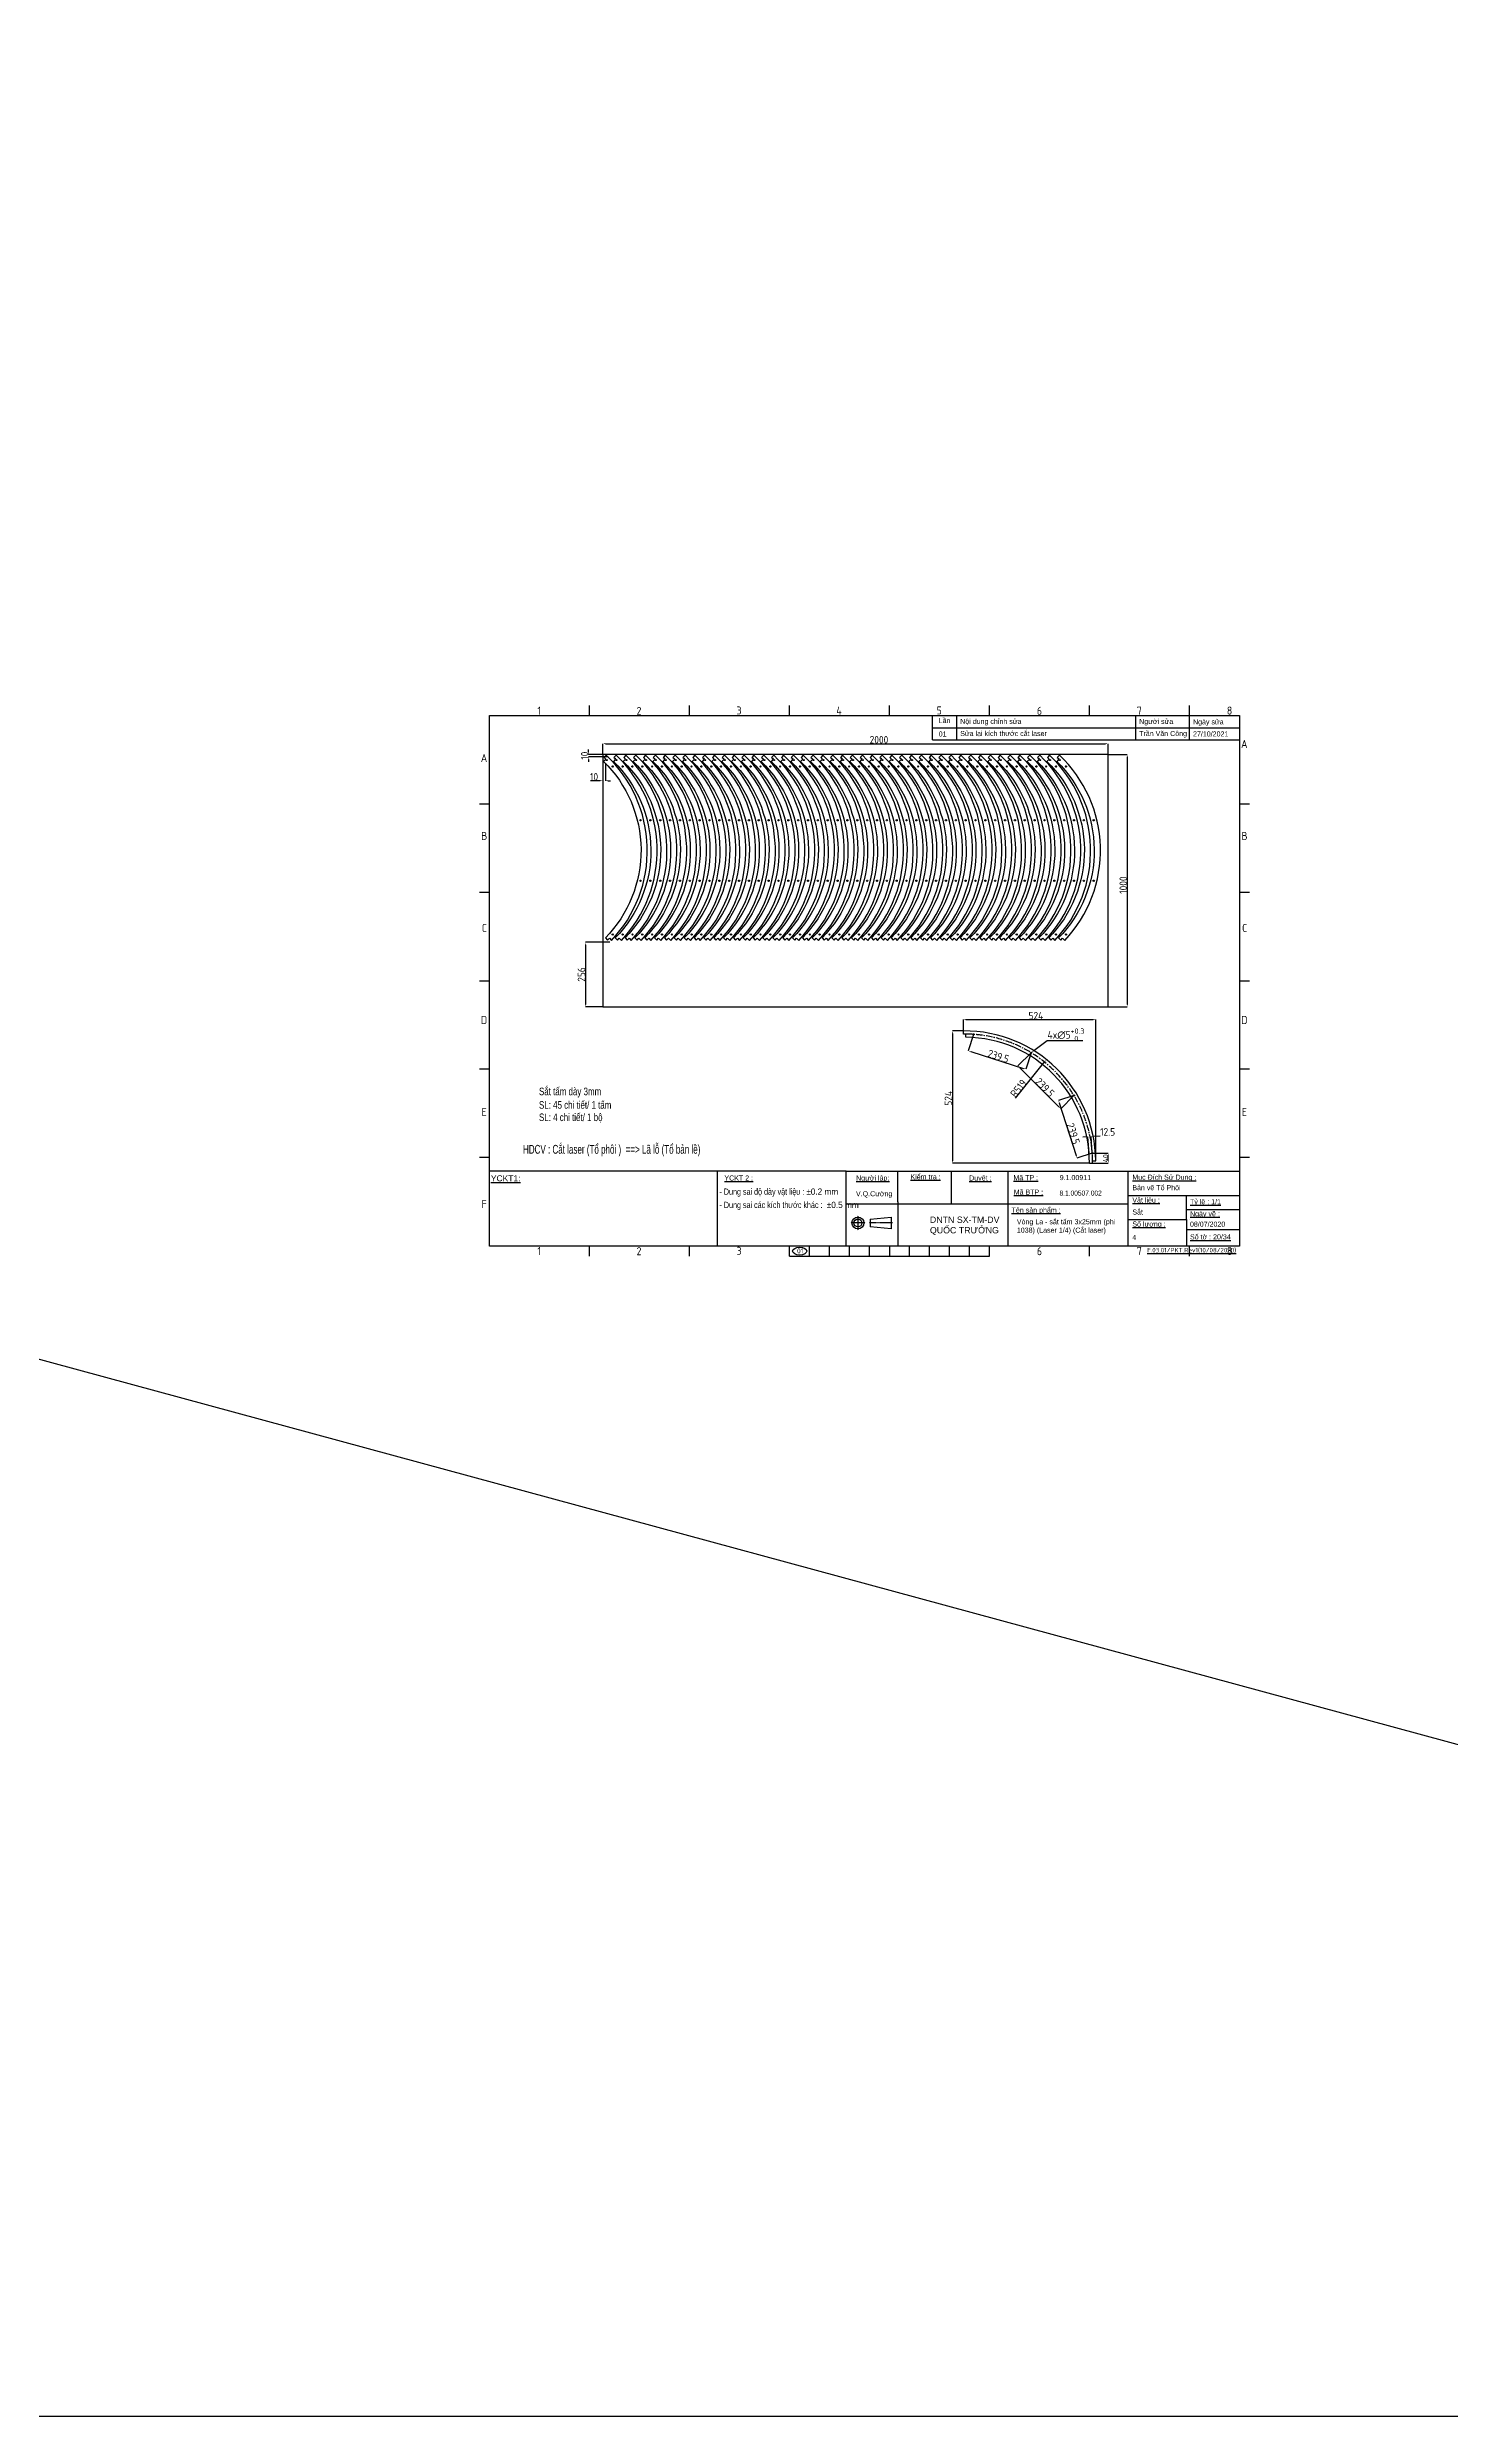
# Model space of a CAD drawing. Header units: millimetres. Extents: x -205945 to -46279, y 28253 to 108078.
# Drawn here: x -82172 to -76621, y 28253 to 37634 of the extents above; entities that cross this region are included whole.
import ezdxf

# ---------------------------------------------------------------- set-up
doc = ezdxf.new("R2010")
doc.units = ezdxf.units.MM
doc.header["$PDMODE"] = 2
for name, pattern in [('CENTER', [2, 1.25, -0.25, 0.25, -0.25]), ('CENTERX2', [4, 2.5, -0.5, 0.5, -0.5]), ('CONTPVMNIL', [0])]:
    doc.linetypes.add(name, pattern=pattern)
doc.layers.get('0').update_dxf_attribs({"linetype": 'CONTPVMNIL'})
doc.layers.get('DEFPOINTS').update_dxf_attribs({"color": 6})
for name, color, linetype in [('CENTER', 1, 'CENTERX2'), ('FRAME050', 6, 'Continuous'), ('MAIN', 7, 'Continuous')]:
    doc.layers.add(name, color=color, linetype=linetype)
doc.styles.add('ISOCP', font='isocp')
doc.styles.add('SLDTEXTSTYLE3', font='TXT', dxfattribs={"width": 0.65, "bigfont": 'bigfont'})
doc.styles.get("Standard").update_dxf_attribs({"font": 'isocp.shx'})
doc.styles.add('style1', font='arial.ttf', dxfattribs={"width": 0.75})
doc.dimstyles.new('Dim20$0', dxfattribs={"dimtxt": 20, "dimasz": 10, "dimexe": 0, "dimexo": 0, "dimgap": 0.6, "dimtad": 1, "dimtoh": 1, "dimdsep": 46, "dimtxsty": 'ISOCP', "dimcen": 0, "dimclrd": 3, "dimclre": 3, "dimclrt": 7, "dimadec": 3, "dimazin": 2, "dimtp": 0.05, "dimtm": 0.05, "dimtfac": 0.7, "dimtofl": 0, "dimtmove": 0, "dimatfit": 3, "dimfxl": 0, "dimtolj": 1, "dimarcsym": 0})
doc.dimstyles.new('Dim20$3', dxfattribs={"dimtxt": 20, "dimasz": 10, "dimexe": 0, "dimexo": 0, "dimgap": 0.6, "dimtad": 1, "dimtoh": 1, "dimdsep": 46, "dimtxsty": 'ISOCP', "dimcen": 0, "dimclrd": 3, "dimclre": 3, "dimclrt": 7, "dimadec": 3, "dimazin": 2, "dimtp": 0.05, "dimtm": 0.05, "dimtfac": 0.7, "dimtofl": 0, "dimtmove": 0, "dimatfit": 3, "dimfxl": 0, "dimtolj": 1, "dimarcsym": 0})
doc.dimstyles.new('Dim20$4', dxfattribs={"dimtxt": 20, "dimasz": 10, "dimexe": 0, "dimexo": 0, "dimgap": 0.6, "dimtad": 1, "dimtoh": 1, "dimdsep": 46, "dimtxsty": 'ISOCP', "dimcen": 0, "dimclrd": 3, "dimclre": 3, "dimclrt": 7, "dimadec": 3, "dimazin": 2, "dimtp": 0.05, "dimtm": 0.05, "dimtfac": 0.7, "dimtofl": 0, "dimtmove": 0, "dimatfit": 3, "dimfxl": 0, "dimtolj": 1, "dimarcsym": 0})

# ---------------------------------------------------------------- blocks, each defined once
blk = doc.blocks.new('ẢERHAEEH')
at = {"layer": 'FRAME050'}
for p, q in [((-261.36, 213.96), (-261.36, 217.92)), ((-221.76, 213.96), (-221.76, 217.92)), ((-182.16, 213.96), (-182.16, 217.92)), ((-142.56, 213.96), (-142.56, 217.92)), ((-102.96, 213.96), (-102.96, 217.92)), ((-63.36, 213.96), (-63.36, 217.92)), ((-23.76, 213.96), (-23.76, 217.92)), ((-300.96, 178.96), (-304.92, 178.96)), ((0, 178.96), (-3.96, 178.96)), ((-300.96, 143.96), (-304.92, 143.96)), ((0, 143.96), (-3.96, 143.96)), ((-304.92, 108.96), (-300.96, 108.96)), ((-3.96, 108.96), (0, 108.96)), ((-300.96, 73.96), (-304.92, 73.96)), ((0, 73.96), (-3.96, 73.96)), ((-300.96, 38.96), (-304.92, 38.96)), ((0, 38.96), (-3.96, 38.96)), ((-261.36, 0), (-261.36, 3.96)), ((-221.76, 0), (-221.76, 3.96)), ((-182.16, 0), (-182.16, 3.96)), ((-182.16, 0), (-102.96, 0)), ((-174.24, 0), (-174.24, 3.96)), ((-166.32, 0), (-166.32, 3.96)), ((-158.4, 0), (-158.4, 3.96)), ((-150.48, 0), (-150.48, 3.96)), ((-142.56, 3.96), (-142.56, 0)), ((-134.64, 0), (-134.64, 3.96)), ((-126.72, 0), (-126.72, 3.96)), ((-118.8, 0), (-118.8, 3.96)), ((-110.88, 0), (-110.88, 3.96)), ((-102.96, 0), (-102.96, 3.96)), ((-63.36, 0), (-63.36, 3.96)), ((-23.76, 0), (-23.76, 3.96))]:
    blk.add_line(p, q, dxfattribs=at)
at = {"layer": 'MAIN', "color": 7, "linetype": 'Continuous'}
blk.add_lwpolyline([(-300.96, 213.96), (-3.96, 213.96), (-3.96, 3.96), (-300.96, 3.96)], close=True, dxfattribs=at)
at = {"layer": 'FRAME050', "style": 'ISOCP'}
for s, p in [('1', (-281.95, 214.36)), ('2', (-242.72, 214.28)), ('3', (-203.13, 214.42)), ('4', (-163.63, 214.36)), ('5', (-123.93, 214.42)), ('6', (-84.25, 214.28)), ('7', (-44.67, 214.36)), ('8', (-9.03, 214.36)), ('A', (-304.37, 195.59)), ('A', (-3.41, 201.17)), ('B', (-304.21, 164.74)), ('B', (-3.25, 164.74)), ('C', (-303.97, 128.3)), ('C', (-3.01, 128.3)), ('D', (-304.3, 91.87)), ('D', (-3.34, 91.87)), ('E', (-304.05, 55.44)), ('E', (-3.09, 55.44)), ('F', (-304.05, 19.01)), ('1', (-281.95, 0.4)), ('2', (-242.72, 0.32)), ('3', (-203.13, 0.46)), ('6', (-84.25, 0.32)), ('7', (-44.67, 0.4)), ('8', (-9.03, 0.4))]:
    blk.add_text(s, height=3.17, dxfattribs=at).set_placement(p)
blk = doc.blocks.new('*D501')
at = {"color": 3, "lineweight": -2, "ltscale": 30, "transparency": 16777216}
for p, q in [((-77973.2, 34834.1), (-77897.4, 34834.1)), ((-77897.4, 34824.1), (-77897.4, 33844.1)), ((-77973.2, 33834.1), (-77897.4, 33834.1))]:
    blk.add_line(p, q, dxfattribs=at)
at = {"color": 3, "ltscale": 30, "transparency": 16777216}
for points in [[(-77899, 34824.1), (-77895.7, 34824.1), (-77897.4, 34834.1)], [(-77899, 33844.1), (-77895.7, 33844.1), (-77897.4, 33834.1)]]:
    blk.add_solid(points, dxfattribs=at)
at = {"layer": 'DEFPOINTS', "color": 0, "ltscale": 30, "transparency": 16777216}
for p in [(-77973.2, 34834.1), (-77973.2, 33834.1), (-77897.4, 33834.1)]:
    blk.add_point(p, dxfattribs=at)
at = {"color": 7, "ltscale": 30, "transparency": 16777216, "insert": (-77913, 34316.7), "char_height": 30, "attachment_point": 5, "rotation": 90, "style": 'ISOCP'}
blk.add_mtext('\\A1;1000', dxfattribs=at)
blk = doc.blocks.new('*D502')
at = {"color": 3, "lineweight": -2, "ltscale": 30, "transparency": 16777216}
for p, q in [((-79973.2, 34834.1), (-79973.2, 34876.6)), ((-79963.2, 34876.6), (-77983.2, 34876.6)), ((-77973.2, 34834.1), (-77973.2, 34876.6))]:
    blk.add_line(p, q, dxfattribs=at)
at = {"color": 3, "ltscale": 30, "transparency": 16777216}
for points in [[(-79963.2, 34878.2), (-79963.2, 34874.9), (-79973.2, 34876.6)], [(-77983.2, 34878.2), (-77983.2, 34874.9), (-77973.2, 34876.6)]]:
    blk.add_solid(points, dxfattribs=at)
at = {"layer": 'DEFPOINTS', "color": 0, "ltscale": 30, "transparency": 16777216}
for p in [(-79973.2, 34834.1), (-77973.2, 34876.6), (-77973.2, 34834.1)]:
    blk.add_point(p, dxfattribs=at)
at = {"color": 7, "ltscale": 30, "transparency": 16777216, "insert": (-78880, 34892.2), "char_height": 30, "attachment_point": 5, "style": 'ISOCP'}
blk.add_mtext('\\A1;2000', dxfattribs=at)
blk = doc.blocks.new('*D538')
at = {"color": 3, "lineweight": -2, "ltscale": 30, "transparency": 16777216}
for p, q in [((-78545.9, 33739.2), (-78545.9, 33784)), ((-78535.9, 33784), (-78031.9, 33784)), ((-78021.9, 33225.3), (-78021.9, 33784))]:
    blk.add_line(p, q, dxfattribs=at)
at = {"color": 3, "ltscale": 30, "transparency": 16777216}
for points in [[(-78535.9, 33785.7), (-78535.9, 33782.3), (-78545.9, 33784)], [(-78031.9, 33785.7), (-78031.9, 33782.3), (-78021.9, 33784)]]:
    blk.add_solid(points, dxfattribs=at)
at = {"layer": 'DEFPOINTS', "color": 0, "ltscale": 30, "transparency": 16777216}
for p in [(-78021.9, 33784), (-78545.9, 33739.2), (-78021.9, 33225.3)]:
    blk.add_point(p, dxfattribs=at)
at = {"color": 7, "ltscale": 30, "transparency": 16777216, "insert": (-78258.9, 33799.6), "char_height": 30, "attachment_point": 5, "style": 'ISOCP'}
blk.add_mtext('\\A1;524', dxfattribs=at)
blk = doc.blocks.new('*D539')
at = {"color": 3, "lineweight": -2, "ltscale": 30, "transparency": 16777216}
for p, q in [((-78545.9, 33739.2), (-78589.5, 33739.2)), ((-78589.5, 33729.2), (-78589.5, 33225.3)), ((-78046.9, 33215.3), (-78589.5, 33215.3))]:
    blk.add_line(p, q, dxfattribs=at)
at = {"color": 3, "ltscale": 30, "transparency": 16777216}
for points in [[(-78591.2, 33729.2), (-78587.8, 33729.2), (-78589.5, 33739.2)], [(-78591.2, 33225.3), (-78587.8, 33225.3), (-78589.5, 33215.3)]]:
    blk.add_solid(points, dxfattribs=at)
at = {"layer": 'DEFPOINTS', "color": 0, "ltscale": 30, "transparency": 16777216}
for p in [(-78545.9, 33739.2), (-78589.5, 33215.3), (-78046.9, 33215.3)]:
    blk.add_point(p, dxfattribs=at)
at = {"color": 7, "ltscale": 30, "transparency": 16777216, "insert": (-78605.1, 33472.2), "char_height": 30, "attachment_point": 5, "rotation": 90, "style": 'ISOCP'}
blk.add_mtext('\\A1;524', dxfattribs=at)
blk = doc.blocks.new('*D540')
at = {"color": 3, "lineweight": -2, "ltscale": 30, "transparency": 16777216}
for p, q in [((-78505.9, 33725.5), (-78526.5, 33660.7)), ((-78517, 33657.7), (-78307.8, 33591.1)), ((-78277.7, 33653), (-78298.3, 33588.1))]:
    blk.add_line(p, q, dxfattribs=at)
at = {"color": 3, "ltscale": 30, "transparency": 16777216}
for points in [[(-78516.5, 33659.2), (-78517.5, 33656.1), (-78526.5, 33660.7)], [(-78307.3, 33592.7), (-78308.3, 33589.5), (-78298.3, 33588.1)]]:
    blk.add_solid(points, dxfattribs=at)
at = {"layer": 'DEFPOINTS', "color": 0, "ltscale": 30, "transparency": 16777216}
for p in [(-78505.9, 33725.5), (-78298.3, 33588.1), (-78277.7, 33653)]:
    blk.add_point(p, dxfattribs=at)
at = {"color": 7, "ltscale": 30, "transparency": 16777216, "insert": (-78407.2, 33639.1), "char_height": 30, "attachment_point": 5, "rotation": 342.36128, "style": 'ISOCP'}
blk.add_mtext('\\A1;239.5', dxfattribs=at)
blk = doc.blocks.new('*D541')
at = {"color": 3, "lineweight": -2, "ltscale": 30, "transparency": 16777216}
for p, q in [((-78277.7, 33653), (-78330, 33600.6)), ((-78323, 33593.5), (-78167.7, 33438.3)), ((-78108.3, 33483.6), (-78160.6, 33431.2))]:
    blk.add_line(p, q, dxfattribs=at)
at = {"color": 3, "ltscale": 30, "transparency": 16777216}
for points in [[(-78321.8, 33594.7), (-78324.1, 33592.3), (-78330, 33600.6)], [(-78166.5, 33439.5), (-78168.9, 33437.1), (-78160.6, 33431.2)]]:
    blk.add_solid(points, dxfattribs=at)
at = {"layer": 'DEFPOINTS', "color": 0, "ltscale": 30, "transparency": 16777216}
for p in [(-78277.7, 33653), (-78160.6, 33431.2), (-78108.3, 33483.6)]:
    blk.add_point(p, dxfattribs=at)
at = {"color": 7, "ltscale": 30, "transparency": 16777216, "insert": (-78223, 33515.7), "char_height": 30, "attachment_point": 5, "rotation": 315.00863, "style": 'ISOCP'}
blk.add_mtext('\\A1;239.5', dxfattribs=at)
blk = doc.blocks.new('*D542')
at = {"color": 3, "lineweight": -2, "ltscale": 30, "transparency": 16777216}
for p, q in [((-78108.3, 33483.6), (-78169.1, 33464.3)), ((-78166.1, 33454.7), (-78099.5, 33245.6)), ((-78035.6, 33255.4), (-78096.5, 33236))]:
    blk.add_line(p, q, dxfattribs=at)
at = {"color": 3, "ltscale": 30, "transparency": 16777216}
for points in [[(-78164.5, 33455.2), (-78167.7, 33454.2), (-78169.1, 33464.3)], [(-78097.9, 33246.1), (-78101.1, 33245.1), (-78096.5, 33236)]]:
    blk.add_solid(points, dxfattribs=at)
at = {"layer": 'DEFPOINTS', "color": 0, "ltscale": 30, "transparency": 16777216}
for p in [(-78108.3, 33483.6), (-78096.5, 33236), (-78035.6, 33255.4)]:
    blk.add_point(p, dxfattribs=at)
at = {"color": 7, "ltscale": 30, "transparency": 16777216, "insert": (-78110.8, 33332.6), "char_height": 30, "attachment_point": 5, "rotation": 287.65597, "style": 'ISOCP'}
blk.add_mtext('\\A1;239.5', dxfattribs=at)
blk = doc.blocks.new('*D527')
at = {"color": 3, "lineweight": -2, "ltscale": 30, "transparency": 16777216}
blk.add_line((-78339.1, 33472.8), (-78223.1, 33617.8), dxfattribs=at)
at = {"color": 3, "ltscale": 30, "transparency": 16777216}
blk.add_solid([(-78224.4, 33618.9), (-78221.8, 33616.8), (-78216.9, 33625.7)], dxfattribs=at)
at = {"layer": 'DEFPOINTS', "color": 0, "ltscale": 30, "transparency": 16777216}
for p in [(-78216.9, 33625.7), (-78540.9, 33220.3)]:
    blk.add_point(p, dxfattribs=at)
at = {"color": 7, "ltscale": 30, "transparency": 16777216, "insert": (-78327.7, 33511.9), "char_height": 30, "attachment_point": 5, "rotation": 51.3636, "style": 'ISOCP'}
blk.add_mtext('\\A1;R519', dxfattribs=at)
blk = doc.blocks.new('*D528')
at = {"color": 3, "lineweight": -2, "ltscale": 30, "transparency": 16777216}
for p, q in [((-78062.7, 33319.8), (-78072.6, 33319.1)), ((-78048.1, 33254.5), (-78052.7, 33320.5)), ((-78035.6, 33255.4), (-78040.2, 33321.3)), ((-78030.2, 33322), (-78004.5, 33323.8))]:
    blk.add_line(p, q, dxfattribs=at)
at = {"color": 3, "ltscale": 30, "transparency": 16777216}
for points in [[(-78062.8, 33321.4), (-78062.5, 33318.1), (-78052.7, 33320.5)], [(-78030.4, 33323.7), (-78030.1, 33320.4), (-78040.2, 33321.3)]]:
    blk.add_solid(points, dxfattribs=at)
at = {"layer": 'DEFPOINTS', "color": 0, "ltscale": 30, "transparency": 16777216}
for p in [(-78052.7, 33320.5), (-78048.1, 33254.5), (-78035.6, 33255.4)]:
    blk.add_point(p, dxfattribs=at)
at = {"color": 7, "ltscale": 30, "transparency": 16777216, "insert": (-77974.8, 33339.4), "char_height": 30, "attachment_point": 5, "style": 'ISOCP'}
blk.add_mtext('\\A1;12.5', dxfattribs=at)
blk = doc.blocks.new('la040822')
at = {"ltscale": 30}
for points in [[(875.2, 896.4), (866.5, 887.7, -0.004936), (873.6, 880.7), (864.8, 871.8, -0.414214), (871.8, 173.2), (880.5, 164.5), (887.6, 171.6), (896.4, 162.8, 0.414214)], [(875.7, 878.5, -1), (878.5, 875.7, -1)], [(899.3, 853.3, -1), (902.8, 849.8, -1)], [(1009.4, 640.6, -1), (1012.9, 637.1, -1)], [(1012.9, 397.6, -1), (1009.4, 401.1, -1)], [(902.9, 184.8, -1), (899.4, 188.3, -1)]]:
    blk.add_lwpolyline(points, format="xyb", close=True, dxfattribs=at)
at = {"lineweight": 18, "ltscale": 30}
blk.add_circle((901, 851.5), 2.5, dxfattribs=at)
blk = doc.blocks.new('*D543')
at = {"color": 3, "lineweight": -2, "ltscale": 30, "transparency": 16777216}
for p, q in [((-79983.2, 34729.9), (-80021.8, 34729.9)), ((-79973.2, 34799.3), (-79973.2, 34729.9)), ((-79963.2, 34799.3), (-79963.2, 34729.9)), ((-79953.2, 34729.9), (-79943.2, 34729.9))]:
    blk.add_line(p, q, dxfattribs=at)
at = {"color": 3, "ltscale": 30, "transparency": 16777216}
for points in [[(-79983.2, 34731.5), (-79983.2, 34728.2), (-79973.2, 34729.9)], [(-79953.2, 34731.5), (-79953.2, 34728.2), (-79963.2, 34729.9)]]:
    blk.add_solid(points, dxfattribs=at)
at = {"layer": 'DEFPOINTS', "color": 0, "ltscale": 30, "transparency": 16777216}
for p in [(-79973.2, 34799.3, 0), (-79973.2, 34729.9), (-79963.2, 34799.3, 0)]:
    blk.add_point(p, dxfattribs=at)
at = {"color": 7, "ltscale": 30, "transparency": 16777216, "insert": (-80007.7, 34745.5), "char_height": 30, "attachment_point": 5, "style": 'ISOCP'}
blk.add_mtext('\\A1;10', dxfattribs=at)
blk = doc.blocks.new('*D544')
at = {"color": 3, "lineweight": -2, "ltscale": 30, "transparency": 16777216}
for p, q in [((-80029.6, 34844.1), (-80029.6, 34854.1)), ((-79973.2, 34834.1), (-80029.6, 34834.1)), ((-79952.5, 34824.1), (-80029.6, 34824.1)), ((-80029.6, 34814.1), (-80029.6, 34804.1))]:
    blk.add_line(p, q, dxfattribs=at)
at = {"color": 3, "ltscale": 30, "transparency": 16777216}
for points in [[(-80031.2, 34844.1), (-80027.9, 34844.1), (-80029.6, 34834.1)], [(-80031.2, 34814.1), (-80027.9, 34814.1), (-80029.6, 34824.1)]]:
    blk.add_solid(points, dxfattribs=at)
at = {"layer": 'DEFPOINTS', "color": 0, "ltscale": 30, "transparency": 16777216}
for p in [(-80029.6, 34834.1), (-79973.2, 34834.1, 0), (-79952.5, 34824.1, 0)]:
    blk.add_point(p, dxfattribs=at)
at = {"color": 7, "ltscale": 30, "transparency": 16777216, "insert": (-80045.2, 34829.1), "char_height": 30, "attachment_point": 5, "rotation": 90, "style": 'ISOCP'}
blk.add_mtext('\\A1;10', dxfattribs=at)
blk = doc.blocks.new('*D547')
at = {"color": 3, "lineweight": -2, "ltscale": 30, "transparency": 16777216}
for p, q in [((-78214.7, 33699.6), (-78267.6, 33660.4)), ((-78072.9, 33699.6), (-78214.7, 33699.6))]:
    blk.add_line(p, q, dxfattribs=at)
at = {"color": 3, "ltscale": 30, "transparency": 16777216}
blk.add_solid([(-78268.6, 33661.7), (-78266.6, 33659.1), (-78275.6, 33654.5)], dxfattribs=at)
at = {"layer": 'DEFPOINTS', "color": 0, "ltscale": 30, "transparency": 16777216}
for p in [(-78279.7, 33651.5), (-78275.6, 33654.5)]:
    blk.add_point(p, dxfattribs=at)
at = {"color": 7, "ltscale": 30, "transparency": 16777216, "insert": (-78139.6, 33723.9), "char_height": 30, "attachment_point": 5, "style": 'ISOCP'}
blk.add_mtext('\\A1;4x∅5{\\H21;\\S+0.3^  0;}', dxfattribs=at)
blk = doc.blocks.new('*D548')
at = {"color": 3, "lineweight": -2, "ltscale": 30, "transparency": 16777216}
for p, q in [((-79945.5, 34090.1), (-80042, 34090.1)), ((-80042, 34080.1), (-80042, 33844.1)), ((-79973.2, 33834.1), (-80042, 33834.1))]:
    blk.add_line(p, q, dxfattribs=at)
at = {"color": 3, "ltscale": 30, "transparency": 16777216}
for points in [[(-80043.6, 34080.1), (-80040.3, 34080.1), (-80042, 34090.1)], [(-80043.6, 33844.1), (-80040.3, 33844.1), (-80042, 33834.1)]]:
    blk.add_solid(points, dxfattribs=at)
at = {"layer": 'DEFPOINTS', "color": 0, "ltscale": 30, "transparency": 16777216}
for p in [(-79945.5, 34090.1, 0), (-80042, 33834.1), (-79973.2, 33834.1, 0)]:
    blk.add_point(p, dxfattribs=at)
at = {"color": 7, "ltscale": 30, "transparency": 16777216, "insert": (-80057.6, 33962.7), "char_height": 30, "attachment_point": 5, "rotation": 90, "style": 'ISOCP'}
blk.add_mtext('\\A1;256', dxfattribs=at)
blk = doc.blocks.new('*D546')
at = {"color": 3, "lineweight": -2, "ltscale": 30, "transparency": 16777216}
for p, q in [((-78035.6, 33255.4), (-77972.5, 33255.4)), ((-78034.4, 33215.3), (-77972.5, 33215.3)), ((-77972.5, 33225.3), (-77972.5, 33245.4))]:
    blk.add_line(p, q, dxfattribs=at)
at = {"color": 3, "ltscale": 30, "transparency": 16777216}
for points in [[(-77974.2, 33245.4), (-77970.8, 33245.4), (-77972.5, 33255.4)], [(-77974.2, 33225.3), (-77970.8, 33225.3), (-77972.5, 33215.3)]]:
    blk.add_solid(points, dxfattribs=at)
at = {"layer": 'DEFPOINTS', "color": 0, "ltscale": 30, "transparency": 16777216}
for p in [(-78035.6, 33255.4), (-78034.4, 33215.3), (-77972.5, 33255.4)]:
    blk.add_point(p, dxfattribs=at)
at = {"color": 7, "ltscale": 30, "transparency": 16777216, "insert": (-77983.1, 33235.3), "char_height": 20, "attachment_point": 5, "rotation": 90, "style": 'ISOCP'}
blk.add_mtext('\\A1;40', dxfattribs=at)

msp = doc.modelspace()

# ---------------------------------------------------------------- linework, layer by layer
at = {"ltscale": 30}
for p, q in [((-135875.365, 47014.308), (-66788.624, 28252.757)), ((-78545.905, 33726.727, 0), (-78545.905, 33739.228, 0)), ((-78535.905, 33714.227, 0), (-78535.905, 33726.727, 0)), ((-78046.931, 33215.252, 0), (-78034.43, 33215.252, 0)), ((-78034.43, 33225.252, 0), (-78021.929, 33225.252, 0))]:
    msp.add_line(p, q, dxfattribs=at)
for p, q in [((-79009.832, 33183.574), (-80422.185, 33183.574)), ((-79520.308, 33183.574), (-79520.308, 32887.645)), ((-78594.781, 33183.574), (-78594.781, 33054.548)), ((-77892.895, 33088.049), (-77892.895, 33183.574)), ((-79009.832, 33054.548), (-78368.272, 33054.548)), ((-78805.878, 33062.752), (-78805.878, 32887.645)), ((-77662.493, 33031.777), (-77452.185, 33031.777)), ((-77662.493, 32953.348), (-77452.185, 32953.348))]:
    msp.add_line(p, q)
at = {"ltscale": 3}
msp.add_line((-78368.272, 33054.548), (-77892.895, 33054.548), dxfattribs=at)
at = {"linetype": 'ByBlock'}
msp.add_line((-77662.493, 32993.245), (-77662.493, 32887.645), dxfattribs=at)
at = {"ltscale": 30}
msp.add_lwpolyline([(-135875.365, 47014.308), (-66788.624, 47014.308), (-66788.624, 28252.757), (-135875.365, 28252.757)], close=True, dxfattribs=at)
at = {"ltscale": 30, "elevation": 0}
msp.add_lwpolyline([(-79973.154, 33834.077), (-77973.154, 33834.077), (-77973.154, 34834.077), (-79973.154, 34834.077)], close=True, dxfattribs=at)
at = {"ltscale": 30}
for centre in [(-78505.905, 33725.541, 0), (-78277.655, 33652.966, 0), (-78108.27, 33483.632, 0), (-78035.627, 33255.404, 0)]:
    msp.add_circle(centre, 2.5, dxfattribs=at)
for radius, start, end in [(519, 0.551991, 90.551991), (506.5, 89.4343859, 90.5656141), (494, 359.4200733, 89.4200733), (506.5, 359.4343859, 0.5656141)]:
    msp.add_arc((-78540.905, 33220.252, 0), radius, start, end, dxfattribs=at)
at = {"color": 1}
msp.add_ellipse((-79193.657, 32867.385), major_axis=(-28.105, 0), ratio=0.55171628, dxfattribs=at)
at = {"layer": 'CENTER', "color": 1, "linetype": 'CENTER', "ltscale": 0.05}
for p, q in [((-78934.803, 32978.913), (-78991.847, 32978.913)), ((-78963.325, 33007.435), (-78963.325, 32950.39))]:
    msp.add_line(p, q, dxfattribs=at)
at = {"layer": 'CENTER'}
msp.add_line((-78826.588, 32978.913), (-78919.02, 32978.913), dxfattribs=at)
at = {"layer": 'CENTER', "ltscale": 10}
msp.add_arc((-78540.905, 33220.252, 0), 506.5, 0.5656141, 89.4343859, dxfattribs=at)
at = {"layer": 'MAIN'}
for p, q in [((-78667.805, 34939.645), (-78667.805, 34987.645)), ((-78667.805, 34939.645), (-77452.185, 34939.645)), ((-78667.805, 34891.645), (-78667.805, 34939.645)), ((-78571.805, 34939.645), (-78571.805, 34987.645)), ((-78571.805, 34891.645), (-78571.805, 34939.645)), ((-77863.528, 34939.645), (-77863.528, 34987.645)), ((-77863.528, 34891.645), (-77863.528, 34939.645)), ((-77650.185, 34939.645), (-77650.185, 34987.645)), ((-77650.185, 34891.645), (-77650.185, 34939.645)), ((-78667.805, 34891.645), (-77452.185, 34891.645)), ((-79009.832, 33183.574), (-77452.185, 33183.574)), ((-79009.832, 33054.548), (-79009.832, 33183.574)), ((-78805.878, 33062.752), (-78805.878, 33183.574)), ((-78368.272, 33088.049), (-78368.272, 33183.574)), ((-79009.832, 32887.645), (-79009.832, 33054.548)), ((-78368.272, 32993.245), (-78368.272, 33088.049)), ((-77892.895, 33088.049), (-77452.185, 33088.049)), ((-77892.895, 32993.245), (-77892.895, 33088.049)), ((-77662.493, 32993.245), (-77662.493, 33088.049)), ((-78915.376, 32994.594), (-78831.098, 33002.435)), ((-78915.376, 32994.594), (-78915.376, 32963.231)), ((-78831.098, 32955.39), (-78915.376, 32963.231)), ((-78831.098, 33002.435), (-78831.098, 32955.39)), ((-78368.272, 32887.645), (-78368.272, 32993.245)), ((-77892.895, 32993.245), (-77662.493, 32993.245)), ((-77892.895, 32887.645), (-77892.895, 32993.245)), ((-77650.988, 32993.245), (-77650.568, 32993.245))]:
    msp.add_line(p, q, dxfattribs=at)
for radius in [23.522, 15.682]:
    msp.add_circle((-78963.325, 32978.913), radius, dxfattribs=at)

# ---------------------------------------------------------------- block references
at = {"xscale": 10, "yscale": 10, "zscale": 10}
msp.add_blockref('ẢERHAEEH', (-77412.585, 32848.045), dxfattribs=at)
at = {"ltscale": 30}
for p in [(-80834.982, 33934.57), (-80795.982, 33934.57), (-80756.982, 33934.57), (-80717.982, 33934.57), (-80678.982, 33934.57), (-80639.982, 33934.57), (-80600.982, 33934.57), (-80561.982, 33934.57), (-80522.982, 33934.57), (-80483.982, 33934.57), (-80444.982, 33934.57), (-80405.982, 33934.57), (-80366.982, 33934.57), (-80327.982, 33934.57), (-80288.982, 33934.57), (-80249.982, 33934.57), (-80210.982, 33934.57), (-80171.982, 33934.57), (-80132.982, 33934.57), (-80093.982, 33934.57), (-80054.982, 33934.57), (-80015.982, 33934.57), (-79976.982, 33934.57), (-79937.982, 33934.57), (-79898.982, 33934.57), (-79859.982, 33934.57), (-79820.982, 33934.57), (-79781.982, 33934.57), (-79742.982, 33934.57), (-79703.982, 33934.57), (-79664.982, 33934.57), (-79625.982, 33934.57), (-79586.982, 33934.57), (-79547.982, 33934.57), (-79508.982, 33934.57), (-79469.982, 33934.57), (-79430.982, 33934.57), (-79391.982, 33934.57), (-79352.982, 33934.57), (-79313.982, 33934.57), (-79274.982, 33934.57), (-79235.982, 33934.57), (-79196.982, 33934.57), (-79157.982, 33934.57), (-79118.982, 33934.57), (-79079.982, 33934.57), (-79040.982, 33934.57)]:
    msp.add_blockref('la040822', p, dxfattribs=at)

# ---------------------------------------------------------------- texts
at = {"attachment_point": 1}
for s, insert, char_height, width in [('{\\fArial|b0|i0|c0|p34;01}', (-78643.638, 34924.993), 20, 24.50884), ('{\\fArial|b0|i0|c0|p34;Lần}', (-78643.638, 34978.178), 20, 24.50884), ('{\\fArial|b0|i0|c0|p34;\\LYCKT1:}', (-80416.281, 33167.614), 24, 28.97216), ('{\\fArial|b0|i0|c0|p34;08/07/2020}', (-77648.885, 32984.192), 20, 11.98235), ('{\\LF.03.01/PKT.Rev1(10/08/2020)}', (-77818.508, 32880.188), 18, 28.97216)]:
    msp.add_mtext(s, dxfattribs=dict(at, insert=insert, char_height=char_height, width=width))
at = {"color": 0, "attachment_point": 1, "style": 'SLDTEXTSTYLE3'}
for s, insert, char_height, width in [('{\\fArial|b0|i0|c0|p34;\\W1;\\C256;Sửa lại kích thước cắt laser}', (-78558.406, 34926.872), 20, 366.50686), ('{\\fArial|b0|i0|c0|p34;\\W1;\\C256;Nội dung chỉnh sửa}', (-78558.406, 34974.872), 20, 366.50686), ('{\\fArial|b0|i0|c0|p34;\\W1;\\C256;Trần Văn Công}', (-77850.129, 34926.872), 20, 366.50686), ('{\\fArial|b0|i0|c0|p34;\\W1;\\C256;Người sửa}', (-77850.129, 34974.872), 20, 366.50686), ('{\\fArial|b0|i0|c0|p34;\\W1;\\C256;27/10/2021}', (-77636.786, 34925.138), 20, 366.50686), ('{\\fArial|b0|i0|c0|p34;\\W1;\\C256;Ngày sửa}', (-77636.786, 34973.138), 20, 366.50686), ('{\\fArial|b0|i0|c0|p34; HDCV : Cắt laser (Tổ phôi )  ==> Lã lỗ (Tổ bản lề) }', (-80297.856, 33288.003), 35, 805.87067), ('{\\fArial|b0|i0|c0|p34; - Dung sai độ dày vật liệu : \\W0.933;%%P0.2 mm}', (-79519.213, 33115.425), 25, 805.87067), ('{\\fArial|b0|i0|c0|p34;\\W1;\\L\\C256;YCKT 2 :}', (-79491.844, 33166.903), 20, 138.94161), ('{\\fArial|b0|i0|c0|p34;\\W1;\\L\\C256;Người lập:}', (-78970.666, 33166.903), 20, 138.94161), ('{\\fArial|b0|i0|c0|p34;\\W1;\\L\\C256;Kiểm tra :}', (-78755.411, 33171.746), 20, 138.94161), ('{\\fArial|b0|i0|c0|p34;\\W1;\\L\\C256;Duyệt :}', (-78522.938, 33166.903), 20, 138.94161), ('{\\fArial|b0|i0|c0|p34;\\W1;\\L\\C256;Mã TP :}', (-78347.798, 33168.333), 20, 138.94161), ('{\\fArial|b0|i0|c0|p34;\\W1;\\C256;9.1.00911}', (-78164.51, 33168.626), 20, 138.94161), ('{\\fArial|b0|i0|c0|p34;\\W1;\\L\\C256;Mục Đích Sử Dụng :}', (-77876.956, 33170.154), 20, 265.20084), ('{\\fArial|b0|i0|c0|p34;\\W1;\\C256;Bản vẽ Tổ Phôi}', (-77876.956, 33128.621), 20, 265.20084), ('{\\fArial|b0|i0|c0|p34; - Dung sai các kích thước khác : \\W0.933; %%P0.5 mm}', (-79519.213, 33062.891), 25, 805.87067), ('{\\fArial|b0|i0|c0|p34;\\W1;\\C256;V.Q.Cường}', (-78971.058, 33104.675), 20, 138.94161), ('{\\fArial|b0|i0|c0|p34;\\W1;\\L\\C256;Tên sản phẩm :}', (-78354.873, 33039.915), 20, 203.56136), ('{\\fArial|b0|i0|c0|p34;\\W1;\\L\\C256;Mã BTP :}', (-78346.514, 33111.079), 20, 138.94161), ('{\\fArial|b0|i0|c0|p34;\\W0.75;\\C256;8.1.00507.002}', (-78165.292, 33107.148), 20, 138.94161), ('{\\fArial|b0|i0|c0|p34;\\W1;\\L\\C256;Vật liệu :}', (-77876.956, 33079.528), 20, 138.94161), ('{\\fArial|b0|i0|c0|p34;\\W1;\\C256;Sắt}', (-77876.956, 33032.126), 20, 138.94161), ('{\\fArial|b0|i0|c0|p34;\\W1;\\L\\C256;Tỷ lệ : 1/1}', (-77648.713, 33073.007), 20, 138.94161), ('{\\fArial|b0|i0|c0|p34;\\W1;\\L\\C256;Ngày vẽ :}', (-77648.713, 33025.429), 20, 138.94161), ('{\\fArial|b0|i0|c0|p34;\\W1;\\C256;DNTN SX-TM-DV QUỐC TRƯỞNG}', (-78678.415, 33004.354), 25, 372.53153), ('\\A1;{\\fArial|b0|i0|c0|p34;\\W1;\\C256;Vòng La - sắt tấm 3x25mm (phi 1038) (Laser 1/4) (Cắt laser)}', (-78334.191, 32993.809), 20, 403.2658), ('{\\fArial|b0|i0|c0|p34;\\W1;\\L\\C256;Số lượng :}', (-77876.956, 32984.724), 20, 138.94161), ('{\\fArial|b0|i0|c0|p34;\\W1;\\C256;4}', (-77876.956, 32931.924), 20, 138.94161), ('{\\fArial|b0|i0|c0|p34;\\W1;\\L\\C256;Số tờ : 20/34}', (-77648.713, 32933.959), 20, 169.53245)]:
    msp.add_mtext(s, dxfattribs=dict(at, insert=insert, char_height=char_height, width=width))
at = {"ltscale": 3, "char_height": 30, "width": 767.55578, "attachment_point": 1, "style": 'style1'}
for s, insert in [('Sắt tấm dày 3mm', (-80225.85, 33514.675)), ('SL: 45 chi tiết/ 1 tấm', (-80225.85, 33461.277)), ('SL: 4 chi tiết/ 1 bộ', (-80225.85, 33412.335))]:
    msp.add_mtext(s, dxfattribs=dict(at, insert=insert))
at = {"color": 7, "insert": (-79204.618, 32878.326), "char_height": 20, "width": 24.50884, "attachment_point": 1}
msp.add_mtext('01', dxfattribs=at)

# ---------------------------------------------------------------- dimensions: what is measured, and where the dimension line sits
at = {"ltscale": 30}
for base, p1, p2, picture, middle in [((-77973.154, 34876.553), (-79973.154, 34834.077), (-77973.154, 34834.077), '*D502', (-78880.009, 34876.553)), ((-79973.154, 34729.874, 0), (-79963.154, 34799.327), (-79973.154, 34799.327), '*D543', (-80007.666, 34729.874, 0)), ((-78021.929, 33783.991, 0), (-78545.905, 33739.228, 0), (-78021.929, 33225.252, 0), '*D538', (-78258.904, 33783.991, 0))]:
    dim = msp.add_linear_dim(base=base, p1=p1, p2=p2, dimstyle='Dim20$0', override={"dimtxt": 30, "dimdec": 1}, dxfattribs=at)
    dim.commit()
    dim.dimension.update_dxf_attribs({"geometry": picture, "text_midpoint": middle, "dimtype": 160})
for base, p1, p2, angle, override, picture, middle, dimtype in [((-80029.573, 34834.077, 0), (-79952.546, 34824.077), (-79973.154, 34834.077), 90, {"dimtxt": 30, "dimdec": 1}, '*D544', (-80029.573, 34829.077, 0), 160), ((-77897.359, 33834.077), (-77973.154, 34834.077), (-77973.154, 33834.077), 90, {"dimtxt": 30, "dimdec": 1}, '*D501', (-77897.359, 34316.71), 160), ((-80041.98, 33834.077, 0), (-79945.475, 34090.134), (-79973.154, 33834.077), 90, {"dimtxt": 30, "dimdec": 0}, '*D548', (-80041.98, 33962.734, 0), 160), ((-78589.488, 33215.252, 0), (-78545.905, 33739.228, 0), (-78046.931, 33215.252, 0), 90, {"dimtxt": 30, "dimdec": 1}, '*D539', (-78589.488, 33472.243, 0), 160), ((-78298.278, 33588.106, 0), (-78505.905, 33725.541, 0), (-78277.655, 33652.966, 0), 342.3612805, {"dimtxt": 30, "dimdec": 1}, '*D540', (-78411.91, 33624.236, 0), 161), ((-78160.644, 33431.243, 0), (-78277.655, 33652.966, 0), (-78108.27, 33483.632, 0), 315.0086261, {"dimtxt": 30, "dimdec": 1}, '*D541', (-78234.076, 33504.653, 0), 161), ((-78096.461, 33236.041, 0), (-78108.27, 33483.632, 0), (-78035.627, 33255.404, 0), 287.6559716, {"dimtxt": 30, "dimdec": 1}, '*D542', (-78125.68, 33327.84, 0), 161), ((-78052.684, 33320.473, 0), (-78035.627, 33255.404, 0), (-78048.097, 33254.537, 0), 183.9796444, {"dimtxt": 30, "dimdec": 1}, '*D528', (-77974.808, 33323.823, 0), 161), ((-77972.498, 33255.404, 0), (-78034.43, 33215.252, 0), (-78035.627, 33255.404, 0), 90, {"dimdec": 0}, '*D546', (-77972.498, 33235.328, 0), 160)]:
    dim = msp.add_linear_dim(base=base, p1=p1, p2=p2, angle=angle, dimstyle='Dim20$0', override=override, dxfattribs=at)
    dim.commit()
    dim.dimension.update_dxf_attribs({"geometry": picture, "text_midpoint": middle, "dimtype": dimtype})
dim = msp.add_diameter_dim_2p(p1=(-78279.665, 33651.479, 0), p2=(-78275.646, 33654.453, 0), text='4x<>', dimstyle='Dim20$3', override={"dimtxt": 30, "dimgap": 1, "dimtol": 1, "dimlim": 0, "dimtp": 0.3, "dimtm": 0}, dxfattribs=at)
dim.commit()
dim.dimension.update_dxf_attribs({"geometry": '*D547', "text_midpoint": (-78139.619, 33699.556, 0), "dimtype": 163})
dim = msp.add_radius_dim(center=(-78540.905, 33220.252, 0), mpoint=(-78216.854, 33625.655, 0), dimstyle='Dim20$4', override={"dimtxt": 30, "dimtoh": 0, "dimdec": 1}, dxfattribs=at)
dim.commit()
dim.dimension.update_dxf_attribs({"geometry": '*D527', "text_midpoint": (-78315.549, 33502.183, 0), "dimtype": 164})

doc.saveas('drawing.dxf')
